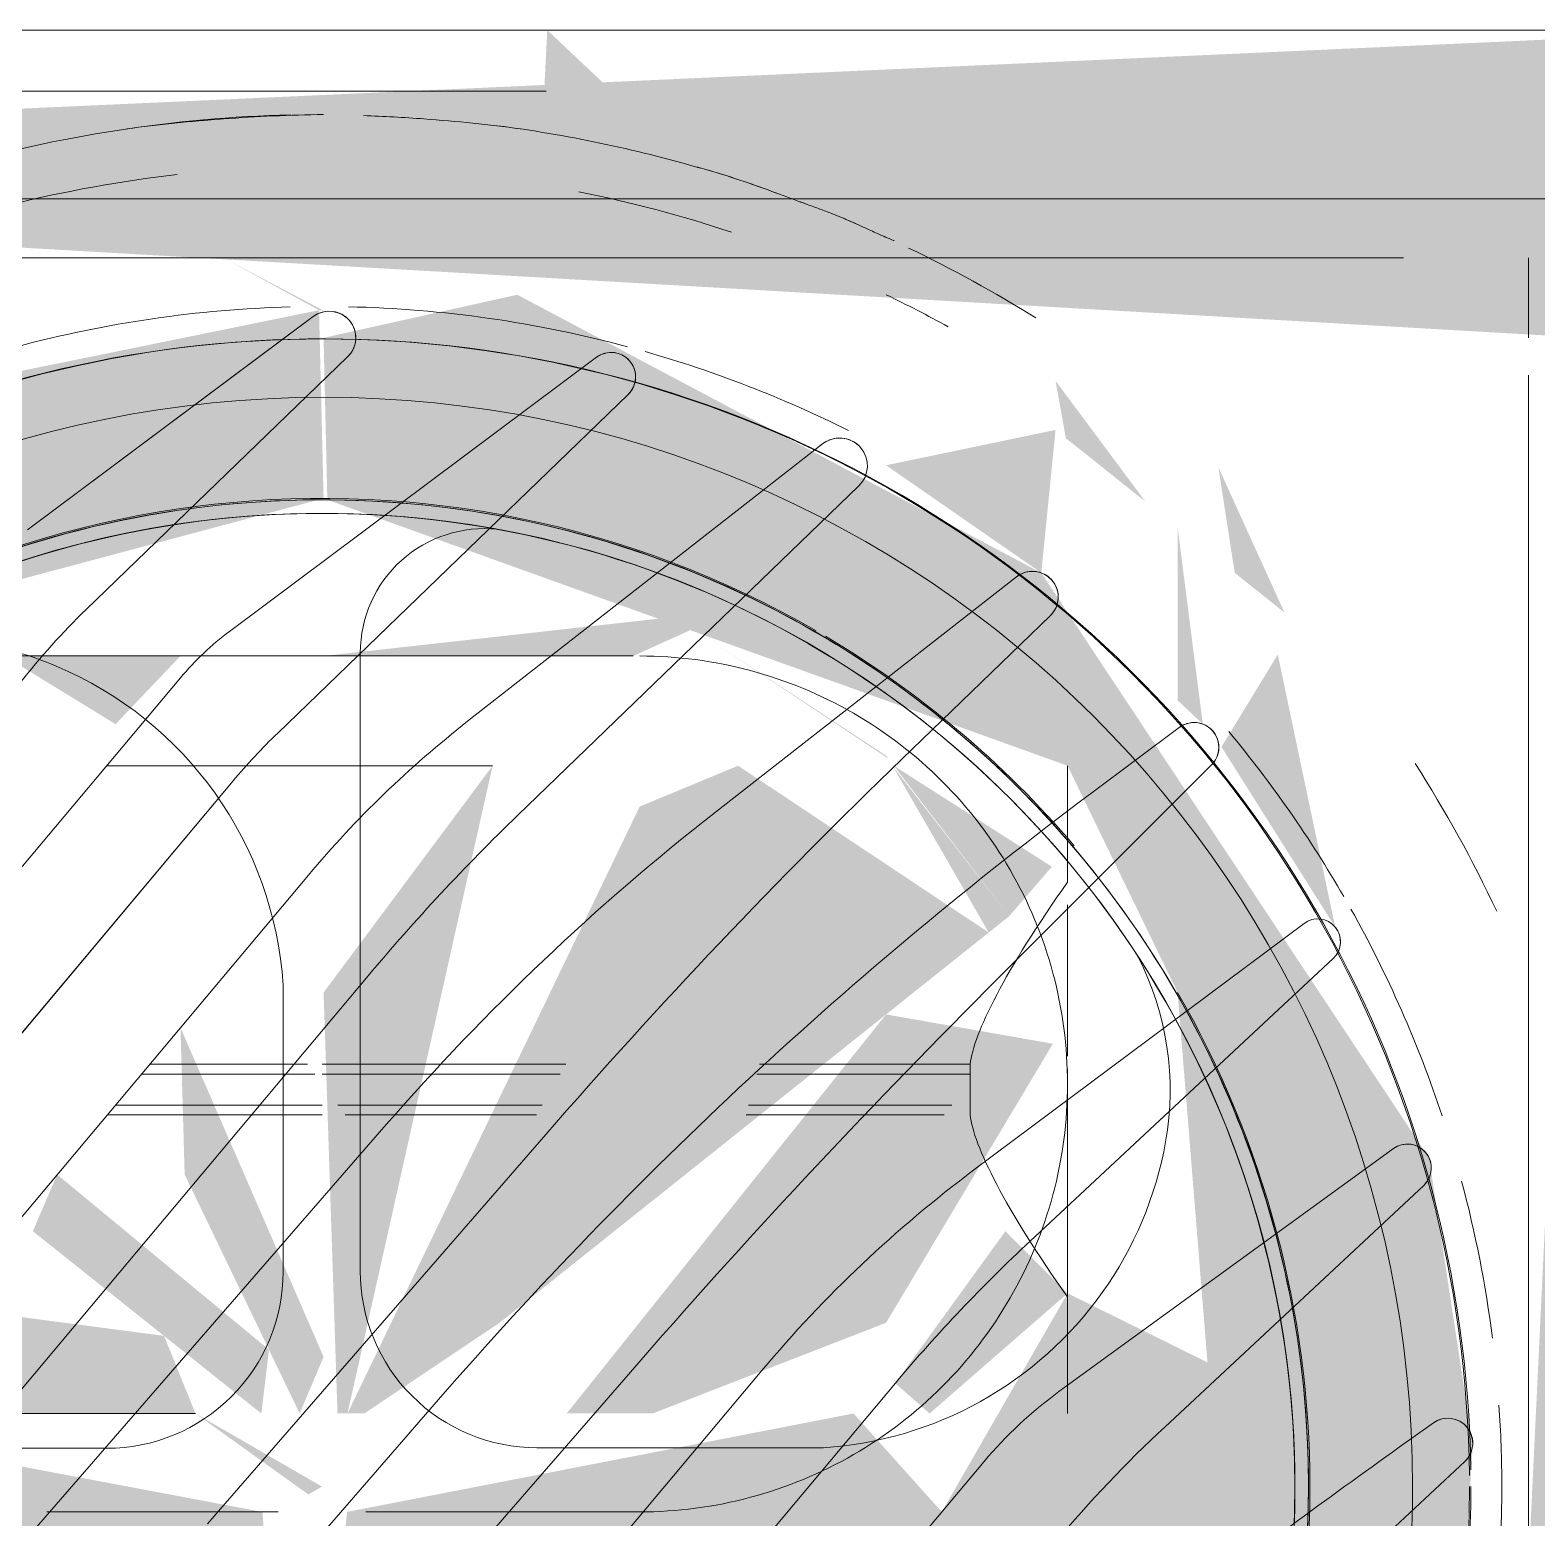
# Model space of a CAD drawing. Header units: metres. Extents: x 1 to 114, y -6 to 62.
# Drawn here: x 62.5916 to 62.6498, y 59.0197 to 59.0771 of the extents above; entities that cross this region are included whole.
import ezdxf

# ---------------------------------------------------------------- set-up
doc = ezdxf.new("R2010")
doc.units = ezdxf.units.M
doc.layers.add('ARQ_1100_BASE_TÉRREO_GARAGEM_dwg', color=7, linetype='Continuous', lineweight=5, true_color=0x767676)
doc.layers.add('KIRYA - PISO', color=7, linetype='Continuous', lineweight=5)
doc.layers.add('P-SANR-FIXT', color=7, linetype='Continuous', lineweight=5)

# ---------------------------------------------------------------- blocks, each defined once
blk = doc.blocks.new('Caixa Sifonada Montada_100x150x50 Completa e Antiespuma - Caixas e Ralos - Esgoto - MEP - Tigre - Porta-grelha e grelha quadrados brancos - 100x150x50-55786-PLANTA BAIXA GERAL')
at = {"layer": 'P-SANR-FIXT', "true_color": 0xe6e6e6, "transparency": 33554560}
for points in [[(-0.05524999999992247, -0.0552500000000091), (0.05525000000006108, -0.0552500000000091), (0.05025093390128409, 0.05524999999997444), (-0.05524999999992247, 0.0498129386913854), (-0.05032589929794226, 0.02353561123165687), (-0.04874999999993261, 0.02828070738214533), (-0.04429743871645082, 0.04874999999996726), (0.04875000000007122, 0.04437010283808709), (0.04338605976506274, -0.04875000000001924), (-0.04874999999993261, -0.0443197858726171), (-0.05327745455963172, -0.02368927295551316), (-0.05524999999992247, -0.02567852594009396), (-0.05524999999992247, -0.05387457643539911)], [(-0.03835352348523779, 0.00248924020403706), (-0.03390023198751196, -1.732587406877428e-14), (-0.001880018466449792, 0.002357468591068255), (0.003102852018237127, 0.02880878227659155), (0.01310454817832069, 0.03440593209102276), (-0.007789824069073257, 0.03412944922071338), (-0.01995439466627995, 0.0211467445615705), (-0.03032358361354986, 0.01553054617385183), (-0.03515944778499679, 0.01440969300050983), (-0.03783936793239546, 0.00440809485022769)], [(0.03112037293685417, 0.01230878227656931), (0.02849191451212141, 0.008023561945271058), (0.03112037293685417, 0.005519200792672246)], [(0.001914698749834133, 0.002400956290738031), (0.004374452160285546, 0.002106625131528472), (0.01112604669787679, 0.01027383450213433), (0.008943050394303055, 0.01121423049205319), (0.003102852018237127, 0.003890853364384248)], [(-0.000904026608457616, 5.878227658508877e-05), (0.001914698749834133, 0.004940957809677776), (-0.001208896787682988, 0.000586832916730782)], [(0.03112037293685417, -0.01194156194421034), (0.03288323523035888, -0.01583573147118886), (0.03112037293685417, -1.732587406877428e-14)], [(0.001914698749834133, -0.001568609567808016), (0.00540753055122168, -0.006780828835860393), (0.02045827809832304, -0.02565386931208673), (0.02688936565682197, -0.01598774022947223), (0.02531532445292778, -0.01219121772339913), (0.001914698749834133, -0.0009220703205694009)], [(0.05003480443246072, -0.0141604500427221), (0.05525000000006108, -0.008627206581332349), (0.0512636989970556, -0.008426159749890076)], [(0.001914698749834133, -0.02337256143863415), (0.006549263175703936, -0.02869419681390778), (0.008943050394303055, -0.02629611567481934), (0.003080261894148544, -0.02205116170108577)], [(0.02045827809832304, -0.02565386931208673), (0.02108782784597443, -0.02644329972624882), (0.02688936565682197, -0.02194087917900124)], [(0.02108782784597443, -0.02644329972624882), (0.02299613320405661, -0.02808763134781202), (0.02688936565682197, -0.02199162319219945)]]:
    blk.add_hatch(color=254, dxfattribs=at).paths.add_polyline_path(points)
h = blk.add_hatch(color=254, dxfattribs=at)
h.paths.add_polyline_path([(-0.04646999999991926, -0.03909157412342302), (-0.04142995070002244, -0.04094067143388357), (-0.03895021057008394, -0.03103226784029762), (-0.04479816114979199, -0.0318575312212462), (-0.04646999999991926, -0.03900394752263424)])
h.paths.add_polyline_path([(-0.04646999999991926, 0.04646999999997124), (-0.04093606639762879, 0.03810496623822874), (-0.03299512197246663, 0.03680857395686376), (-0.03567343194059035, 0.03925347404101336), (-0.04561047557766178, 0.04646999999997124)])
h.paths.add_polyline_path([(-0.04567707001213571, -0.04647000000002322), (-0.02472877075734996, -0.04219566895535072), (-0.03573260240738623, -0.03909157412342302), (-0.04429743871645082, -0.04544636478324797)])
h.paths.add_polyline_path([(-0.04536652043098616, 0.04646999999997124), (-0.02838469635372817, 0.04043506797985051), (-0.03421497220663546, 0.04375658778211928), (-0.04429743871645082, 0.04646999999997124)])
h.paths.add_polyline_path([(0.01705110000636951, 0.04589304032061132), (0.03117449009299371, 0.04547898674842682), (0.02345265593599229, 0.04646999999997124)])
h.paths.add_polyline_path([(0.02205536188282686, 0.04348311481504657), (0.03575717844280812, 0.03909157412337104), (0.03719406650809474, 0.04646999999997124), (0.02655096477870857, 0.04437010283808709)])
h.paths.add_polyline_path([(0.03279468775695505, -0.03705991051363831), (0.03839924547538017, -0.03450946586090377), (0.03432564337378694, -0.03514015289138633)])
h.paths.add_polyline_path([(0.0351129709235699, 0.03415287537117365), (0.04440810988360231, 0.02994684968535648), (0.04154062186717392, 0.04103305589788825), (0.03759399645100948, 0.03680857395686376)])
h.paths.add_polyline_path([(0.03707342059099902, -0.0316945492443108), (0.04172861048537025, -0.02823039041669267), (0.03951852768720424, -0.02862848192429497)])
h.paths.add_polyline_path([(0.04338605976506274, 0.02377875009399731), (0.04647000000005787, 0.02365178469280636), (0.04396055960423141, 0.02646051726966625)])
h = blk.add_hatch(color=254, dxfattribs=at)
h.paths.add_polyline_path([(-0.04106668244027169, 0.01562476760195968), (-0.03578826927877481, 0.01440969300050983), (-0.03915009264387836, 0.02076056537808422), (-0.03976214807195206, 0.01910915033442475)])
h.paths.add_polyline_path([(-0.03274269839024906, 0.03712510311725491), (-0.0199271185892881, 0.0330622962584479), (0.01112604669787679, 0.03554822045334595), (0.03209217877061406, 0.01910915033442475), (0.0371967095072217, -1.732587406877428e-14), (0.04445283994274755, 0.0001761263421199146), (0.04120787235584926, 0.01608778239823273), (0.03301560573891602, 0.03190784818669886), (0.02571085440446363, 0.03224039167052802), (0.01578510783764391, 0.0422459859208207), (-0.0005953162889087707, 0.04437010283808709), (-0.0175704378873013, 0.0402991409089218), (-0.03230791953478679, 0.03767029855765063)])
h = blk.add_hatch(color=254, dxfattribs=at)
h.paths.add_polyline_path([(-0.03852251937959927, 0.003307419395665011), (-0.03515944778499679, 0.01440969300050983), (-0.03783936793239546, 0.008496469810439613)])
h.paths.add_polyline_path([(-0.03994501342364197, 0.02169418695586819), (-0.03453875676060311, 0.02169418695586819), (-0.04114056349084663, 0.02537749277683451)])
h.paths.add_polyline_path([(-0.04591142143804218, 0.01791323310699932), (-0.03889751723559808, 0.0004590278886782471), (-0.04274855437619735, 0.01291937730571285), (-0.04526153642773311, 0.02076056537808422)])
h.paths.add_polyline_path([(-0.03678175282894518, 0.03206028904945738), (-0.03117449009287243, 0.0225725612596234), (-0.03390023198751196, 0.02851994816028873), (-0.03663452201077139, 0.03224491065594071)])
h.paths.add_polyline_path([(-0.03230791953478679, 0.03767029855765063), (-0.02413066532726439, 0.03680857395686376), (-0.03196128362652267, 0.03810496623822874)])
h.paths.add_polyline_path([(-0.02647953304008424, 0.04135254627638169), (-0.0175704378873013, 0.0402991409089218), (-0.02065785479275833, 0.04415611875915179)])
h.paths.add_polyline_path([(0.01449381783039248, 0.04199121280199516), (0.02973250586643912, 0.03461303547391199), (0.02973250586643912, 0.03978599712759338), (0.01578510783764391, 0.0422459859208207)])
h.paths.add_polyline_path([(0.02973250586643912, 0.02839360635748421), (0.04250246353498487, 0.02169418695583354), (0.04084790384055591, 0.02696149695413774), (0.03117449009299371, 0.02993711142370021), (0.03012037445186347, 0.02880878227659155)])
h.paths.add_polyline_path([(0.04443725866364407, -1.732587406877428e-14), (0.04647000000005787, 0.003858564742248063), (0.04445283994274755, 0.0001761263421199146)])
h = blk.add_hatch(color=254, dxfattribs=at)
h.paths.add_polyline_path([(0.001914698749834133, 0.0009220703205174232), (0.004097109700242482, -1.732587406877428e-14), (0.0167923985026282, 0.005519200792672246), (0.01112604669787679, 0.005358021697316144), (0.003102852018237127, 0.001494254777850892)])
h.paths.add_polyline_path([(0.001914698749834133, 0.004940957809677776), (0.004907229556755511, 0.006153471231881622), (0.006014370323293178, 0.01456304026276648), (0.001914698749834133, 0.01230878227656931), (0.001914698749834133, 0.008388843338699143)])
h = blk.add_hatch(color=254, dxfattribs=at)
h.paths.add_polyline_path([(-0.04483992453817446, -0.005606011965595781), (-0.03900476272413694, -0.005642159368443572), (-0.04308111953460834, -1.732587406877428e-14), (-0.04434326192897552, -0.0001258093766672573)])
h.paths.add_polyline_path([(-0.02862836930535118, -0.03382049683333872), (-0.02962183469928764, -0.03983929355271217), (-0.01438314666320635, -0.04194089583654249), (-0.02704344163984965, -0.03391140321041108)])
h.paths.add_polyline_path([(-0.03444325095819099, -0.03348697383688463), (-0.02467837792347141, -0.02822874501684382), (-0.03273171757260725, -0.02169418695588552), (-0.03429097017193781, -0.03332451445368761)])
h.paths.add_polyline_path([(-0.02164242491065939, -0.0436819747799656), (-0.00787214985155788, -0.04503225455252718), (-0.0199271185892881, -0.04336128155424158)])
h.paths.add_polyline_path([(-0.01702062425182271, -0.04590771667045569), (-0.005176380902003758, -0.04647000000002322), (-0.01438314666320635, -0.04567145426673765)])
h.paths.add_polyline_path([(0.02066837729473628, -0.03901440780329217), (0.03117449009299371, -0.03680173277210966), (0.0276149135681691, -0.03462800634242599), (0.0222084065868618, -0.03804195383907691)])
h.paths.add_polyline_path([(0.02849536752089698, -0.03390989768251684), (0.03608226176335443, -0.03293742310246926), (0.02940969658127947, -0.03293742310246926)])
h.paths.add_polyline_path([(0.03432564337378694, -0.02768099549932044), (0.03983599507086051, -0.02823039041669267), (0.0384736437357301, -0.02169418695592017)])
h = blk.add_hatch(color=254, dxfattribs=at)
h.paths.add_polyline_path([(-0.04156461439664581, -0.01803546264928491), (-0.0351286664247803, -0.01603746543274542), (-0.03567537897281818, -0.01236664704130844), (-0.04050788082639128, -0.01291937730576483), (-0.04142995070002244, -0.01738349986130152)])
h.paths.add_polyline_path([(-0.02337818217521804, -0.03412163075972353), (-0.0199271185892881, -0.04303932291549395), (0.0007059874559736273, -0.0443197858726171), (0.01177231042567009, -0.04263465939867943), (0.03432564337378694, -0.02768099549932044), (0.04504844339516322, -0.007470452242682541), (0.04338605976506274, -1.732587406877428e-14), (0.03714215735318603, -0.0001448091339233542), (0.02688936565682197, -0.02869419681390778), (0.01814634144938205, -0.03293742310246926), (-0.01112604669775551, -0.03530297181114234), (-0.02243749230865715, -0.0341755857190346)])
h = blk.add_hatch(color=254, dxfattribs=at)
h.paths.add_polyline_path([(-0.03812312292207375, -0.001373775552053985), (-0.02135440074558233, -0.01899158578125457), (-0.01995439466627995, -0.03130903980969124), (-0.015129917462704, -0.0341755857190346), (0.003102852018237127, -0.03567402923131763), (0.006549263175703936, -0.02869419681390778), (-0.001880018466449792, -0.02384264674882879), (0.001914698749834133, -0.02044131557423812), (-0.001880018466449792, -0.0009053691763705956), (-0.01112604669775551, -1.732587406877428e-14), (-0.03783936793239546, -1.732587406877428e-14)])
h.paths.add_polyline_path([(0.02715647213979692, -0.02178666517915226), (0.03154842227022182, -0.01519291942876889), (0.02727699210674564, -0.02169418695592017)])
h = blk.add_hatch(color=254, dxfattribs=at)
h.paths.add_polyline_path([(0.001914698749834133, -0.01269080172257013), (0.005411866291571732, -0.02169418695592017), (0.01617090921587505, -0.02812918289047989), (0.01730053679082421, -0.02169418695592017), (0.001914698749834133, -0.009373961083558424), (0.001914698749834133, -0.01219121772339913)])
h.paths.add_polyline_path([(0.001914698749834133, -0.0009220703205694009), (0.02688936565682197, -0.006517663744560104), (0.01814634144938205, -1.732587406877428e-14), (0.001914698749834133, -0.0005365159512607989)])
h = blk.add_hatch(color=254, dxfattribs=at)
h.paths.add_polyline_path([(-0.02071022721400882, -0.03218159055472306), (-0.01112604669775551, -0.03530297181114234), (0.008943050394303055, -0.03540343750839952), (-0.01112604669775551, -0.03524841965710666), (-0.02058328554431014, -0.03203504612660617)])
h.paths.add_polyline_path([(0.03179917864712907, -0.01928458590470491), (0.0329315526268902, -0.01585899990302201), (0.0320240055493392, -0.01899158578125457)])
at = {"layer": 'P-SANR-FIXT'}
for p, q in [((0.05525000000000015, 0.05525000000000015), (0.05525000000000015, -0.05525000000000014)), ((0.04875000000000209, -0.04875000000000208), (0.04875000000000209, 0.04875000000000208)), ((0.04875000000000206, -0.0487500000000021), (0.04875000000000208, 0.0487500000000021)), ((0.003156273643684712, 0.02827906198234374), (0.03028041998338155, 0.005519200792705358)), ((0.02630195315395661, 0.003493391460895222), (4.827905620386158e-05, 0.02552283971336842)), ((-0.00296959072705961, 0.02210147866658598), (0.02267056563869321, 0.0005868329167546305)), ((0.01879378599130868, -0.0017222877387185), (-0.003460956256300592, 0.01695165827319634)), ((-0.003460956256300592, 0.01695165827319634), (0.01879378599130868, -0.001722287738718498)), ((-0.003398133157558836, 0.01188109919901001), (0.01305253505179729, -0.002419248503600797)), ((0.01305253505179729, -0.002419248503600797), (-0.003398133157558836, 0.01188109919901001)), ((0.03597934791208988, 0.01142132330839851), (0.04421048250010902, 0.0003999424973142457)), ((0.04338605976500772, 0.001503833682144655), (0.03597934791208988, 0.01142132330839851)), ((0.04264929423762907, -0.0009276432467059676), (0.03290724219056987, 0.009160546966548971)), ((0.03290724219056987, 0.009160546966548971), (0.04264929423762907, -0.0009276432467059682)), ((-0.01255763358493055, 0.00861560105388299), (0.002448900385722146, -0.004429379907394266)), ((0.002448900385722146, -0.004429379907394266), (-0.01255763358493055, 0.00861560105388299)), ((0.01266830475196343, -0.00856528408836807), (-0.002338229218692407, 0.004479696872911803)), ((-0.002338229218692407, 0.004479696872911803), (0.01266830475196343, -0.00856528408836807)), ((0.03206900046732746, 0.003626295272537116), (0.0426376640106665, -0.0105250060249664)), ((0.0426376640106665, -0.0105250060249664), (0.03206900046732746, 0.003626295272537116)), ((0.003508804324590597, -0.01183078223349418), (-0.01294186388476683, 0.002469565469117565)), ((-0.01294186388476684, 0.002469565469117565), (0.003508804324590595, -0.01183078223349418)), ((-0.01868311482427741, 0.001772604704234402), (0.003571627423330788, -0.01690134130767921)), ((0.003571627423330788, -0.01690134130767921), (-0.01868311482427741, 0.001772604704234402)), ((0.04120209768884416, -0.0117457667937025), (0.02815015652618783, 0.001769913934039214)), ((0.02815015652618783, 0.001769913934039214), (0.04120209768884416, -0.0117457667937025)), ((0.003080261894089984, -0.02205116170106907), (-0.02255989447166264, -0.0005365159512381433)), ((-0.02619128198692596, -0.003443074495378746), (6.239211082654622e-05, -0.02547252274785157)), ((0.02860242067841831, -0.005555782793891893), (0.03929658567336172, -0.0192436897924623)), ((0.03929658567336172, -0.0192436897924623), (0.02860242067841831, -0.005555782793891893)), ((0.0376834328418664, -0.02064598215495186), (0.02497838150047398, -0.007489516352674632)), ((0.02497838150047398, -0.007489516352674632), (0.0376834328418664, -0.02064598215495186)), ((0.02510263053830264, -0.0151173996350193), (0.03417492696217223, -0.0267294095275266)), ((0.03417492696217223, -0.0267294095275266), (0.02510263053830264, -0.0151173996350193)), ((0.03267717069978477, -0.02803138918290125), (0.02715073205559006, -0.0223085944395343)), ((0.02715073205559006, -0.0223085944395343), (0.03267717069978477, -0.02803138918290125)), ((0.04647000000000127, -0.03487176306071536), (0.04647000000000127, -0.0233235702750516)), ((0.01130296257997284, -0.02508363286662163), (0.02080925376212275, -0.03781243156370827)), ((0.02080925376212275, -0.03781243156370827), (0.01130296257997284, -0.02508363286662163)), ((0.02692363807209896, -0.03425118808380945), (0.01824436284101707, -0.02557191285272743)), ((0.01824436284101707, -0.02557191285272743), (0.02692363807209896, -0.03425118808380945)), ((0.0194605109710104, -0.03893922799409378), (0.008571165694415003, -0.02726183484681791)), ((0.008571165694415003, -0.02726183484681791), (0.0194605109710104, -0.03893922799409378)), ((0.002756520499945542, -0.02836162173313233), (0.01212701335703872, -0.04125899868753975)), ((0.01212701335703872, -0.04125899868753975), (0.002756520499945543, -0.02836162173313233)), ((0.02584294356406196, -0.02962481925094566), (0.0283658359135467, -0.03300293888095571)), ((0.0283658359135467, -0.03300293888095571), (0.02584294356406196, -0.02962481925094566)), ((0.0107081586517498, -0.04242861224729775), (0.001405105854954092, -0.03245230952030626)), ((0.001405105854954093, -0.03245230952030626), (0.0107081586517498, -0.04242861224729775)), ((6.769625427627289e-05, -0.04401610758806396), (-0.00645390444792213, -0.03702254705575147)), ((-0.00645390444792213, -0.03702254705575147), (6.769625427627289e-05, -0.04401610758806396)), ((0.02402425414415902, -0.04647000000000126), (0.0349635017939911, -0.04647000000000126))]:
    blk.add_line(p, q, dxfattribs=at)
at = {"layer": 'P-SANR-FIXT', "color": 8, "true_color": 0x737373}
for p, q in [((0.05525000000000013, -0.05525000000000012), (0.05525000000000013, 0.05525000000000014)), ((0.03028041998338155, 0.005519200792705358), (0.003156273643684712, 0.02827906198234374)), ((4.827905620386158e-05, 0.02552283971336842), (0.02630195315395661, 0.00349339146089522)), ((0.04647000000000127, -0.0233235702750516), (0.04647000000000127, 0.0229775292373544)), ((0.02267056563869321, 0.0005868329167546305), (-0.00296959072705961, 0.02210147866658598)), ((0.0529, 1.292435659548741e-16), (0.0529, 0.008581273451449833)), ((0.0529, -6.462178297743706e-17), (0.0529, 0.008581273451449642)), ((0.04421048250010902, 0.0003999424973142457), (0.04338605976500772, 0.001503833682144655)), ((0.0529, -0.008581273451449704), (0.0529, 0)), ((-0.02255989447166264, -0.0005365159512381433), (0.003080261894089984, -0.02205116170106907)), ((0.0529, -0.008581273451449767), (0.0529, -6.462178297743706e-17)), ((6.239211082654622e-05, -0.02547252274785157), (-0.02619128198692596, -0.003443074495378746)), ((0.04647000000000127, -0.02332357027505158), (0.04647000000000127, -0.03487176306071535)), ((0.04647000000000127, -0.04165055991614377), (0.04647000000000127, -0.03487176306071536)), ((-0.02329758434769814, -0.04647000000000124), (0.02402425414415902, -0.04647000000000126)), ((0.03496350179399108, -0.04647000000000125), (0.024024254144159, -0.04647000000000125)), ((0.0349635017939911, -0.04647000000000126), (0.04194853477964126, -0.04647000000000126))]:
    blk.add_line(p, q, dxfattribs=at)
at = {"layer": 'P-SANR-FIXT', "color": 253, "true_color": 0xacacac}
for p, q in [((0.04875000000000208, 0.04875000000000208), (0.04875000000000208, -0.04875000000000206)), ((0.04875000000000208, 0.0487500000000021), (0.04875000000000206, -0.0487500000000021)), ((0.04647000000000126, 0.02297752923735442), (0.04647000000000127, -0.02332357027505158)), ((0.0529, 0.008581273451449642), (0.0529, 0.0140240979259287)), ((0.0529, 0.008581273451449833), (0.0529, 0.01402409792592883)), ((0.04647000000000127, -0.03487176306071535), (0.04647000000000127, -0.04165055991614376)), ((0.024024254144159, -0.04647000000000125), (-0.02329758434769814, -0.04647000000000124)), ((0.04194853477964126, -0.04647000000000125), (0.03496350179399108, -0.04647000000000125))]:
    blk.add_line(p, q, dxfattribs=at)
at = {"layer": 'P-SANR-FIXT', "color": 254, "true_color": 0xdedede}
blk.add_line((0.04647000000000126, -0.04647000000000125), (0.04338605976500261, -0.04647000000000125), dxfattribs=at)
at = {"layer": 'P-SANR-FIXT', "color": 9, "true_color": 0xc9c9c9}
blk.add_line((0.04338605976500262, -0.04647000000000126), (0.04647000000000127, -0.04647000000000126), dxfattribs=at)
at = {"layer": 'P-SANR-FIXT', "color": 8, "true_color": 0x737373}
for centre, radius, start, end in [((-8.206102464214382e-16, 0), 0.0519999999999992, 1.39676931993284, 16.22866287705531), ((0.04338785621940672, -0.0002144222314040193), 0.001026721976776406, 339.1690677680234, 36.75360165203551), ((-8.206102464214382e-16, 0), 0.05199999999999922, 343.7713371229439, 352.5838343957817), ((0.04188123084216031, -0.01108993553094577), 0.0009441061831924584, 223.9999999999991, 267.1884004130075), ((0.04188123084216031, -0.01108993553094577), 0.000944106183192454, 267.1884004130075, 324.7729342970197), ((0.03845326374330223, -0.01990256509493566), 0.001070190890415655, 339.9999999999991, 23.49999999999918), ((0.03845326374330223, -0.01990256509493566), 0.001070190890415647, 224, 310.9999999999996), ((-8.206102464214382e-16, 0), 0.04999999999999587, 331.2046164399414, 334.2857142857137), ((-8.206102464214382e-16, 0), 0.04999999999999587, 331.2046164399414, 334.2857142857137), ((-8.206102464214382e-16, 0), 0.05199999999999924, 328.111821694065, 334.2857142857137), ((0.03339193189977363, -0.02734115231540435), 0.0009936349964959346, 339.9999999999995, 23.49999999999945), ((0.03339193189977363, -0.02734115231540435), 0.0009936349964959285, 238.5000000000008, 296.4999999999999), ((0.02759974516998951, -0.03357508098591892), 0.0009561598274535212, 339.5024011013552, 22.44080151436485), ((0.02759974516998951, -0.03357508098591892), 0.0009561598274535179, 253.6256002753383, 296.5640006883472), ((0.02010414101474402, -0.03833903326842073), 0.0008800530335850653, 309.8768008260166, 36.75360165203458), ((0.02010414101474402, -0.03833903326842073), 0.0008800530335850675, 251.9589336086717, 295.3973340216806), ((0.0113818176894551, -0.04180041503172457), 0.000921112501671707, 295.0833333333327, 35.99999999999936), ((-8.206102464214382e-16, 0), 0.04999999999999586, 295.1857548030783, 302.6565686948903), ((-8.206102464214382e-16, 0), 0.04999999999999586, 295.1857548030783, 302.6565686948903), ((0.0007711978654796074, -0.0433600817224947), 0.00096191707192543, 222.9999999999996, 280.4837541248896)]:
    blk.add_arc(centre, radius, start, end, dxfattribs=at)
at = {"layer": 'P-SANR-FIXT'}
for centre, radius, start, end in [((0.01329875084958541, -0.009775153012341775), 0.0272590107370028, 44.00000000000041, 52.00000000000028), ((0.01329875084958541, -0.009775153012341775), 0.02725901073700285, 44.00000000000088, 52.00000000000074), ((0.02302366555768397, -0.00312906236469352), 0.01128950576573243, 36.75360165203533, 50), ((0.02302366555768397, -0.00312906236469352), 0.01128950576573241, 36.75360165203485, 49.99999999999954), ((0.01078309970598822, -0.01500125788866388), 0.02414305007455906, 43.99999999999941, 49.99999999999954), ((0.01078309970598822, -0.01500125788866388), 0.0241430500745591, 43.99999999999987, 50), ((-0.003585049128107556, -0.03070339030734907), 0.04084648548157975, 37.99999999999994, 49.99999999999982), ((-0.003585049128107556, -0.03070339030734907), 0.04084648548157968, 37.99999999999947, 49.99999999999933), ((0.04338785621940672, -0.0002144222314040193), 0.001026721976776403, 224.0000000000007, 36.75360165203571), ((0.04338785621940672, -0.0002144222314040193), 0.001026721976776411, 224.0000000000001, 339.1690677680232), ((-0.03313655500025198, -0.06361045818005187), 0.08078926881755573, 44.00000000000011, 49.99999999999933), ((-0.03313655500025198, -0.06361045818005187), 0.0807892688175559, 44.00000000000058, 49.9999999999998), ((-0.04686008804666633, -0.07134083730980177), 0.09132200069046671, 37.99999999999964, 48.9999999999958), ((-0.04686008804666633, -0.07134083730980177), 0.09132200069046655, 37.99999999999915, 48.99999999999532), ((-0.1032838935482319, -0.1260610456562234), 0.1611635375198587, 36.7536016520344, 49.00000000000023), ((-0.1032838935482319, -0.1260610456562234), 0.1611635375198583, 36.75360165203393, 48.99999999999974), ((-0.1374772606674835, -0.1812879990312317), 0.228859841545779, 44.00000000000082, 48.9999999999994), ((-0.1374772606674835, -0.1812879990312317), 0.2288598415457794, 44.0000000000013, 48.99999999999987), ((0.04188123084216031, -0.01108993553094577), 0.0009441061831924505, 223.9999999999994, 36.75360165203511), ((0.04188123084216031, -0.01108993553094577), 0.0009441061831924561, 324.7729342970196, 36.75360165203453), ((-0.1858706648203714, -0.2296869405141089), 0.2886622404028897, 44.99999999999893, 48.99999999999532), ((-0.1858706648203714, -0.2296869405141089), 0.2886622404028902, 44.9999999999994, 48.9999999999958), ((-0.02779648886671032, -0.05428440658924848), 0.04880012591614486, 36.75360165203506, 50.00000000000031), ((-0.02779648886671032, -0.05428440658924848), 0.04880012591614477, 36.75360165203459, 49.99999999999984), ((0.03845326374330223, -0.01990256509493566), 0.001070190890415657, 224.0000000000004, 37.99999999999957), ((0.03845326374330223, -0.01990256509493566), 0.001070190890415656, 23.49999999999916, 37.99999999999918), ((0.03845326374330223, -0.01990256509493566), 0.001070190890415656, 310.9999999999994, 339.9999999999991), ((-0.03677116263883955, -0.06954424005818438), 0.06199781068020763, 42.99999999999957, 49.99999999999964), ((-0.03677116263883955, -0.06954424005818438), 0.06199781068020774, 43.00000000000004, 50.00000000000011), ((-0.01035545519503117, -0.03788802970170538), 0.01620729327831617, 35.99999999999991, 50.00000000000036), ((-0.01035545519503117, -0.03788802970170538), 0.01620729327831615, 35.99999999999945, 49.9999999999999), ((0.03339193189977363, -0.02734115231540435), 0.000993634996495932, 224.0000000000015, 37.99999999999949), ((0.03339193189977363, -0.02734115231540435), 0.000993634996495929, 23.49999999999933, 37.99999999999907), ((0.03339193189977363, -0.02734115231540435), 0.0009936349964959285, 296.4999999999999, 339.9999999999997), ((-0.03534758292378128, -0.06672474626259843), 0.05025296063637439, 42.99999999999915, 49.99999999999994), ((-0.03534758292378128, -0.06672474626259843), 0.05025296063637448, 42.99999999999964, 50.00000000000042), ((0.03339193189977363, -0.02734115231540435), 0.0009936349964959287, 224.0000000000009, 238.5000000000008), ((0.02759974516998951, -0.03357508098591892), 0.00095615982745352, 224.9999999999997, 36.75360165203432), ((0.02759974516998951, -0.03357508098591892), 0.0009561598274535167, 22.44080151436478, 36.75360165203421), ((0.02759974516998951, -0.03357508098591892), 0.0009561598274535202, 224.9999999999991, 253.6256002753384), ((0.02759974516998951, -0.03357508098591892), 0.0009561598274535195, 296.5640006883471, 339.5024011013553), ((-0.4405999062204545, -0.3576209083664558), 0.5427813691821116, 35.4512623746667, 36.54165393096787), ((-0.4405999062204545, -0.3576209083664558), 0.5427813691821107, 35.45126237466623, 36.5416539309674), ((0.02010414101474402, -0.03833903326842073), 0.000880053033585065, 223.0000000000002, 36.75360165203487), ((0.02010414101474402, -0.03833903326842073), 0.0008800530335850668, 222.9999999999993, 251.9589336086716), ((0.02010414101474402, -0.03833903326842073), 0.0008800530335850654, 295.3973340216806, 309.8768008260167), ((0.0113818176894551, -0.04180041503172457), 0.0009211125016717056, 222.9999999999998, 35.99999999999996), ((0.0007711978654796074, -0.0433600817224947), 0.0009619170719254315, 223.0000000000004, 35.45126237466975), ((0.0007711978654796074, -0.0433600817224947), 0.0009619170719254308, 280.4837541248896, 35.45126237466945), ((0.0113818176894551, -0.04180041503172457), 0.0009211125016717057, 222.9999999999995, 295.083333333333)]:
    blk.add_arc(centre, radius, start, end, dxfattribs=at)
at = {"layer": 'P-SANR-FIXT', "color": 253, "true_color": 0xacacac}
for radius, start, end in [(0.04999999999999582, 6.491465150750823, 14.02474520730785), (0.04999999999999582, 6.491465150750823, 14.02474520730785), (0.04999999999999585, 341.6681024141021, 348.6384756721737), (0.04999999999999585, 341.6681024141021, 348.6384756721737)]:
    blk.add_arc((-8.206102464214382e-16, 0), radius, start, end, dxfattribs=at)
at = {"layer": 'P-SANR-FIXT', "color": 8, "true_color": 0x737373}
for points, knots in [([(0.05199999999999838, 7.108396127516847e-17), (0.05197835954373958, 0.001299870433465436), (0.05189305310195293, 0.00324314199979147), (0.05167054266000985, 0.005761211688595983), (0.05152713393887004, 0.006986809920176624), (0.05144328853023938, 0.007588680069312057)], [0, 0, 0, 0, 0.05555555555555555, 0.08333333333333333, 0.1111111111111111, 0.1111111111111111, 0.1111111111111111, 0.1111111111111111]), ([(0.05144353659467909, 0.007586998262273829), (0.05152728591456826, 0.006985520136825625), (0.05167058218186611, 0.005760434213256321), (0.05189293839728333, 0.003243204688717576), (0.05197827849549876, 0.001300029077031426), (0.05199999999996267, 3.6351130439094e-19)], [0.8888888888888888, 0.8888888888888888, 0.8888888888888888, 0.8888888888888888, 0.9166666666666666, 0.9444444444444444, 1, 1, 1, 1]), ([(0.05144328853023938, -0.007588680069312051), (0.05152713393887004, -0.006986809920176607), (0.0516705426600099, -0.005761211688595954), (0.05184921482911015, -0.003739243778615716), (0.05192791220995072, -0.002317046368690862), (0.0519579461538084, -0.001533326754381577)], [0.8888888888888888, 0.8888888888888888, 0.8888888888888888, 0.8888888888888888, 0.9166666666666666, 0.9444444444444444, 0.9781092556276547, 0.9781092556276547, 0.9781092556276547, 0.9781092556276547]), ([(0.05195785802868481, -0.001533933582198279), (0.05192780456807911, -0.002317464962286422), (0.05184911549782335, -0.003739310885698731), (0.05167058218187152, -0.005760434213255512), (0.05152728591456978, -0.006985520136824699), (0.05144353659467923, -0.007586998262272874)], [0.02189824576519418, 0.02189824576519418, 0.02189824576519418, 0.02189824576519418, 0.05555555555555555, 0.08333333333333333, 0.1111111111111111, 0.1111111111111111, 0.1111111111111111, 0.1111111111111111]), ([(0.04839446548715968, -0.01902565925827405), (0.04845294538253125, -0.01886580444468175), (0.04857298626902084, -0.01853465142141265), (0.04883724885436457, -0.01782852494892971), (0.04919397923887484, -0.01686529697682312), (0.04955826871365659, -0.01579900851361109), (0.04983767898159296, -0.0148863191327714), (0.04996828784343779, -0.01441012480013834), (0.05003283959606799, -0.01416739079555468)], [0.6666666666666666, 0.6666666666666666, 0.6666666666666666, 0.6666666666666666, 0.6805555555555556, 0.6944444444444444, 0.7222222222222222, 0.75, 0.7638888888888888, 0.7777777777777778, 0.7777777777777778, 0.7777777777777778, 0.7777777777777778]), ([(0.05003480443239493, -0.01416045004270093), (0.0499702563036809, -0.0144032653225879), (0.04983961280728903, -0.01487977253293897), (0.04956000183506901, -0.01579353114762595), (0.04919528684409528, -0.01686159494678142), (0.04883808869080684, -0.0178263761783824), (0.04857353836106137, -0.01853329466293799), (0.04845340495387711, -0.01886465585604535), (0.04839489276789791, -0.01902457237320985)], [0.2222222222222222, 0.2222222222222222, 0.2222222222222222, 0.2222222222222222, 0.2361111111111111, 0.25, 0.2777777777777778, 0.3055555555555556, 0.3194444444444444, 0.3333333333333333, 0.3333333333333333, 0.3333333333333333, 0.3333333333333333])]:
    blk.add_open_spline(points, degree=3, knots=knots, dxfattribs=at)
at = {"layer": 'P-SANR-FIXT', "color": 9, "true_color": 0xc9c9c9}
for points, knots in [([(0.0472746003079433, -0.02165899733884387), (0.04732303411466107, -0.0215459524408023), (0.04744954126920213, -0.02126454637410716), (0.04772388693851569, -0.0206797390150824), (0.04799359168016297, -0.0200621260591632), (0.04822210689679139, -0.01949378030296646), (0.04833598559178811, -0.01918551407186635), (0.04839446548715968, -0.01902565925827405)], [0.5555555555555556, 0.5555555555555556, 0.5555555555555556, 0.5555555555555556, 0.5833333333333334, 0.6111111111111112, 0.6388888888888888, 0.6527777777777777, 0.6666666666666666, 0.6666666666666666, 0.6666666666666666, 0.6666666666666666]), ([(0.04839489276789791, -0.01902457237320985), (0.04833638058191871, -0.01918448889037435), (0.04822246524518618, -0.01949279376592497), (0.0479939388680705, -0.02006105735772019), (0.04772431063189905, -0.02067842353040163), (0.04745007429483578, -0.02126312658037611), (0.04732356537280085, -0.02154473374831809), (0.04727509482183945, -0.0216579179420813)], [0.3333333333333333, 0.3333333333333333, 0.3333333333333333, 0.3333333333333333, 0.3472222222222222, 0.361111111111111, 0.3888888888888888, 0.4166666666666666, 0.4444444444444444, 0.4444444444444444, 0.4444444444444444, 0.4444444444444444])]:
    blk.add_open_spline(points, degree=3, knots=knots, dxfattribs=at)
at = {"layer": 'P-SANR-FIXT', "color": 253, "true_color": 0xacacac}
blk.add_open_spline([(0.04727509482183945, -0.0216579179420813), (0.04722662427087807, -0.02177110213584452), (0.04715925098906747, -0.0219422317429554), (0.0471227555748518, -0.02202873774709279), (0.04715893842889551, -0.02194281576235655), (0.04722616650122553, -0.02177204223688543), (0.0472746003079433, -0.02165899733884387)], degree=3, dxfattribs=at)
blk = doc.blocks.new('Antiespuma - Caixas e Ralos - Esgoto - MEP - Tigre - 100 mm-47694-PLANTA BAIXA GERAL')
at = {"layer": 'P-SANR-FIXT', "color": 8, "true_color": 0x747474}
for p, q in [((0.01194156194434838, 0.0321203729367368), (-0.01230878227656838, 0.03212037293673689)), ((-0.01230878227656838, 0.03212037293673689), (0.01194156194434838, 0.0321203729367368)), ((0.02869419681393622, 0.02339745401042984), (0.02869419681393622, 0.02553226205072718)), ((0.02869419681393622, 0.01669651360931097), (0.02869419681393622, 0.02253175462922678)), ((0.02869419681393622, 0.02253175462923627), (0.02869419681393622, 0.01669651360931265))]:
    blk.add_line(p, q, dxfattribs=at)
at = {"layer": 'P-SANR-FIXT'}
for p, q in [((0.001416580270505544, 0.008406427859635872), (0.00141658027050554, 0.03224705069567184)), ((0.001416580270505529, 0.03224705069567184), (0.001416580270505533, 0.00840642785963587)), ((-0.001558782276565829, 0.01943393841366411), (-0.001558782276565755, 0.008381790406710483)), ((-0.001558782276565766, 0.008381790406710483), (-0.00155878227656584, 0.01943393841366411)), ((-0.008369236744789033, 0.001571335938491433), (-0.01913028840739804, 0.001571335938490629)), ((-0.01913028840739806, 0.001571335938490629), (-0.008369236744789043, 0.001571335938491433)), ((0.01927918274567861, 0.001595973391415531), (0.008227034738725946, 0.001595973391415528)), ((0.008227034738725934, 0.001595973391415528), (0.01927918274567859, 0.001595973391415531))]:
    blk.add_line(p, q, dxfattribs=at)
at = {"layer": 'P-SANR-FIXT', "color": 250, "true_color": 0x1f1f1f}
for p, q in [((-0.008364633227424235, 0.02788936565669201), (0.006517663744580083, 0.02788936565669201)), ((0.02869419681393622, 0.01619227639335708), (0.02869419681393622, 0.00740661039596597)), ((0.02869419681393622, 0.002914698749703725), (0.02869419681393622, 0.00740661039596597)), ((-0.01230878227655035, 0.002914698749703526), (-0.004940957809680174, 0.002914698749703526)), ((-0.001749249762401339, -0.0008800184665945902), (-0.01067937432673602, -0.0008800184665945548)), ((0.01219121772343163, -0.0008800184665946456), (0.001631685209264608, -0.0008800184665946037))]:
    blk.add_line(p, q, dxfattribs=at)
at = {"layer": 'P-SANR-FIXT', "color": 18, "true_color": 0x020202}
blk.add_line((0.02869419681393622, 0.02553226205072718), (0.02869419681393622, 0.02788936565669181), dxfattribs=at)
at = {"layer": 'P-SANR-FIXT', "color": 250, "true_color": 0x111111}
for p, q in [((-0.0006229750037594628, 0.01638011930953451), (-0.006704243742596966, 0.01638011930953451)), ((0.009342873752780931, 0.01638011930953451), (-5.878227656820704e-05, 0.01638011930953451)), ((0.0249412177234318, 0.01638011930953451), (0.01681605770180005, 0.01638011930953451)), ((-0.00702511266164768, 0.01599772262249039), (-0.0003390778003047854, 0.01599772262249039)), ((-5.878227656820704e-05, 0.01599772262249039), (0.009122096922582265, 0.01599772262249039)), ((0.01671359481830962, 0.01599772262249039), (0.0249412177234318, 0.01599772262249039)), ((-0.008024799883894713, 0.01480634178390542), (-5.878227656820704e-05, 0.01480634178390542)), ((0.0005454217254365856, 0.01480634178390542), (0.008434252874712401, 0.01480634178390542)), ((0.01639436528473583, 0.01480634178390542), (0.02422778528680758, 0.01480634178390542)), ((-0.008331040597650146, 0.01442394509686125), (-5.878227656820704e-05, 0.01442394509686125)), ((0.0008293189288912631, 0.01442394509686125), (0.008213476044513739, 0.01442394509686125)), ((0.0162919024012454, 0.01442394509686125), (0.02393436198873033, 0.01442394509686125))]:
    blk.add_line(p, q, dxfattribs=at)
at = {"layer": 'P-SANR-FIXT', "color": 28, "true_color": 0x0a0a0a}
blk.add_line((0.0249412177234318, 0.01638011930953457), (0.0249412177234318, 0.01599772262249039), dxfattribs=at)
at = {"layer": 'P-SANR-FIXT', "color": 18, "true_color": 0x070707}
for p, q in [((0.0249412177234318, 0.01599772262249039), (0.0249412177234318, 0.01480634178390542)), ((0.0249412177234318, 0.01480634178390542), (0.0249412177234318, 0.01442394509686125))]:
    blk.add_line(p, q, dxfattribs=at)
at = {"layer": 'P-SANR-FIXT', "color": 250, "true_color": 0x3b3b3b}
for p, q in [((0.02869419681393622, 0.002914698749703911), (0.02869419681393622, 0.01619227639335607)), ((-0.01067937432673602, -0.0008800184665945548), (-0.001749249762401341, -0.0008800184665945902)), ((0.001631685209264608, -0.0008800184665946037), (0.01219121772343163, -0.0008800184665946456))]:
    blk.add_line(p, q, dxfattribs=at)
at = {"layer": 'P-SANR-FIXT', "color": 8, "true_color": 0x737373}
for centre, radius, start, end in [((-5.87822765685838e-05, 9.597339141510571e-05), 0.04549999999999994, 91.54132410817175, 104.9999999999997), ((-5.87822765685838e-05, 9.597339141510571e-05), 0.04549999999999992, 63.49648105421642, 74.1032506083962), ((-5.87822765683087e-05, 9.597339141512276e-05), 0.03804618396163234, 45.00000000000025, 60.00000000000021), ((-5.878227656869348e-05, 9.597339141510584e-05), 0.03804618396163099, 45.00000000000014, 60.00000000000009), ((-5.878227656869348e-05, 9.597339141510584e-05), 0.03804618396163105, 45.00000000000063, 60.00000000000061), ((-5.878227656869348e-05, 9.597339141510584e-05), 0.03810073611567383, 40.43277282588144, 59.3697041273826), ((-0.0158721860821935, 0.01851033025819357), 0.01434317191306751, 3.692034759613623, 67.20036162444828), ((-0.01587218608219351, 0.01851033025819357), 0.0143431719130675, 3.692034759613242, 67.20036162444788), ((-5.87822765685838e-05, 9.597339141510571e-05), 0.04549999999999991, 29.99999999999975, 39.77345983579162), ((-5.87822765685838e-05, 9.597339141510571e-05), 0.04549999999999991, 18.31361053502057, 29.29632245861626), ((0.01835557459020766, 0.01590937719704318), 0.01434317191306749, 273.6920347596152, 299.0953655055489), ((0.01835557459020765, 0.01590937719704318), 0.01434317191306751, 273.6920347596148, 299.0953655055485), ((-5.87822765685838e-05, 9.597339141510571e-05), 0.04549999999999998, 359.9999999999994, 3.956751072211675), ((-5.878227656880376e-05, 9.597339141510584e-05), 0.0442499999999999, 344.9999999999999, 2.226388277024462e-13), ((1.925483409189902e-14, 9.597339141510584e-05), 0.04425, 344.9999999999994, 359.9999999999994), ((-5.878227656880376e-05, 9.597339141510584e-05), 0.04549999999999994, 356.0432489277677, 359.9999999999994)]:
    blk.add_arc(centre, radius, start, end, dxfattribs=at)
at = {"layer": 'P-SANR-FIXT'}
for centre, radius, start, end in [((-5.87822765685838e-05, 9.597339141510571e-05), 0.04549999999999993, 74.99999999999973, 88.71844161366482), ((1.935635288527075e-14, 9.597339141510584e-05), 0.04424999999999998, 0.8374883677664842, 115.0116445669317), ((-5.87822765685838e-05, 9.597339141510571e-05), 0.04424999999999989, 0.5609202052549556, 114.8629980434408), ((1.935635288527075e-14, 9.597339141510584e-05), 0.04199999999999993, 2.289999370653732e-13, 180), ((-5.878227656830306e-05, 9.597339141512276e-05), 0.03804618396163235, 359.9999999999996, 179.9999999999994), ((-5.87822765683087e-05, 9.597339141512276e-05), 0.03804618396163229, 60.00000000000014, 164.9999999999999), ((-5.878227656869348e-05, 9.597339141510584e-05), 0.03804618396163099, 60.00000000000009, 164.9999999999999), ((-5.878227656869348e-05, 9.597339141510584e-05), 0.03804618396163099, 60.00000000000054, 165.0000000000002), ((-5.878227656869348e-05, 9.597339141510584e-05), 0.03810073611567384, 59.99999999999989, 132.5345485463495), ((-5.878227656869137e-05, 9.597339141510584e-05), 0.0375228680086631, 7.124442486478279e-13, 180.0000000000002), ((-5.878227656869137e-05, 9.597339141510584e-05), 0.03752286800866315, 359.9999999999996, 179.9999999999998), ((-5.878227656865119e-05, 9.597339141547807e-05), 0.03752286800866309, 79.61776669315167, 123.0070390070299), ((-5.878227656866088e-05, 9.597339141547807e-05), 0.03752286800866306, 79.61776669315202, 123.0070390070303), ((0.00620052468857944, 0.03224705069567141), 0.004783944418073833, 83.96644574303369, 179.9999999999999), ((0.006200524688579431, 0.03224705069567141), 0.004783944418073836, 83.96644574303338, 179.9999999999995), ((-0.0158721860821935, 0.01851033025819357), 0.01434317191306751, 67.20036162444828, 79.90202699741518), ((-0.01587218608219351, 0.01851033025819357), 0.01434317191306749, 67.20036162444786, 79.9020269974148), ((-5.87822765683087e-05, 9.597339141512276e-05), 0.03804618396163235, 3.123465922741841e-13, 45.00000000000026), ((-5.878227656869348e-05, 9.597339141510584e-05), 0.03804618396163105, 2.544443745170813e-13, 45.00000000000018), ((-5.878227656869348e-05, 9.597339141510584e-05), 0.03804618396163105, 6.755944130593569e-13, 45.00000000000063), ((-5.878227656865119e-05, 9.597339141547807e-05), 0.03752286800866314, 359.9999999999992, 33.00703900702937), ((0.02133624437710536, 0.0153785478365453), 0.01131560322045436, 349.9020269974162, 27.11675056212605), ((0.02133624437710535, 0.0153785478365453), 0.01131560322045434, 349.9020269974159, 27.11675056212561), ((-5.878227656866088e-05, 9.597339141547807e-05), 0.03752286800866313, 7.01530554584388e-15, 33.00703900702984), ((-5.878227656869348e-05, 9.597339141510584e-05), 0.0381007361156739, 359.9999999999996, 29.99999999999995), ((0.01835557459020766, 0.01590937719704318), 0.0143431719130675, 299.0953655055489, 349.9020269974162), ((0.01835557459020765, 0.01590937719704318), 0.01434317191306752, 299.0953655055484, 349.9020269974157), ((-5.87822765685838e-05, 9.597339141510571e-05), 0.04549999999999994, 7.225478730473309, 14.9999999999998), ((-0.008369236744789052, 0.008381790406711807), 0.006810454468220369, 270.0000000000001, 3.75305452412695e-13), ((-0.008369236744789062, 0.008381790406711807), 0.006810454468220367, 269.9999999999997, 3.180554681463517e-14), ((0.008227034738725918, 0.008406427859635853), 0.00681045446822038, 180.0000000000001, 270.0000000000005), ((0.008227034738725908, 0.008406427859635853), 0.006810454468220379, 179.9999999999998, 270.0000000000001), ((1.925483409189902e-14, 9.597339141510584e-05), 0.04199999999999994, 180, 297.6928516011199), ((-5.878227656830306e-05, 9.597339141512276e-05), 0.03804618396163235, 179.9999999999994, 359.9999999999986), ((-5.878227656869137e-05, 9.597339141510584e-05), 0.03752286800866309, 180.0000000000002, 359.9999999999994), ((-5.878227656869137e-05, 9.597339141510584e-05), 0.03752286800866315, 179.9999999999998, 359.9999999999992), ((-5.87822765683087e-05, 9.597339141512276e-05), 0.03804618396163229, 284.9999999999992, 359.9999999999991), ((-5.878227656869348e-05, 9.597339141510584e-05), 0.03804618396163103, 284.9999999999992, 359.999999999999), ((-5.878227656869348e-05, 9.597339141510584e-05), 0.03804618396163099, 284.9999999999995, 359.9999999999994), ((-5.878227656869348e-05, 9.597339141510584e-05), 0.03810073611567388, 289.5672271741236, 359.9999999999993), ((-5.878227656865119e-05, 9.597339141547807e-05), 0.03752286800866311, 349.6177666931516, 359.999999999999), ((-5.878227656866088e-05, 9.597339141547807e-05), 0.03752286800866306, 349.6177666931521, 359.9999999999994), ((1.925483409189902e-14, 9.597339141510584e-05), 0.04199999999999994, 333.1562911736864, 2.353610464283002e-13)]:
    blk.add_arc(centre, radius, start, end, dxfattribs=at)
at = {"layer": 'P-SANR-FIXT', "color": 252, "true_color": 0x909090}
for radius, start, end in [(0.01650019570166571, 74.99999999999913, 89.99999999999912), (0.0165001957016657, 44.99999999999907, 59.99999999999906), (0.01650019570166573, 359.9999999999987, 14.99999999999905), (0.01650019570166572, 359.9999999999991, 14.99999999999948), (0.01650019570166572, 299.9999999999987, 314.9999999999987), (0.0165001957016657, 299.9999999999991, 314.9999999999991), (0.01650019570166571, 284.9999999999987, 299.9999999999987), (0.0165001957016657, 284.9999999999991, 299.9999999999991)]:
    blk.add_arc((0.01219121772343169, 0.01562017723507107), radius, start, end, dxfattribs=at)
at = {"layer": 'P-SANR-FIXT', "color": 251, "true_color": 0x4a4a4a}
for radius, start, end in [(0.01650019570166573, 74.99999999999953, 89.99999999999955), (0.01650019570166572, 44.99999999999951, 59.99999999999952)]:
    blk.add_arc((0.01219121772343169, 0.01562017723507107), radius, start, end, dxfattribs=at)
at = {"layer": 'P-SANR-FIXT', "color": 250, "true_color": 0x1f1f1f}
for radius, start, end in [(0.0165001957016657, 59.99999999999906, 74.99999999999912), (0.0165001957016657, 329.9999999999991, 344.9999999999991), (0.01650019570166571, 269.9999999999991, 284.9999999999991)]:
    blk.add_arc((0.01219121772343169, 0.01562017723507107), radius, start, end, dxfattribs=at)
at = {"layer": 'P-SANR-FIXT', "color": 250, "true_color": 0x111111}
blk.add_arc((0.01219121772343169, 0.01562017723507107), 0.01650019570166571, 59.9999999999995, 74.99999999999949, dxfattribs=at)
at = {"layer": 'P-SANR-FIXT', "color": 8, "true_color": 0x747474}
blk.add_arc((0.01219121772343169, 0.01562017723507107), 0.01650019570166571, 14.9999999999991, 44.9999999999991, dxfattribs=at)
at = {"layer": 'P-SANR-FIXT', "color": 250, "true_color": 0x3c3c3c}
blk.add_arc((0.01219121772343169, 0.01562017723507107), 0.01650019570166572, 14.99999999999949, 44.99999999999952, dxfattribs=at)
at = {"layer": 'P-SANR-FIXT', "color": 250, "true_color": 0x3b3b3b}
for radius, start, end in [(0.01650019570166572, 344.9999999999987, 359.9999999999987), (0.0165001957016657, 344.9999999999991, 359.9999999999992), (0.01650019570166572, 329.9999999999987, 344.9999999999987), (0.01650019570166572, 314.9999999999987, 329.9999999999987), (0.0165001957016657, 314.9999999999991, 329.9999999999991), (0.0165001957016657, 269.9999999999987, 284.9999999999987)]:
    blk.add_arc((0.01219121772343169, 0.01562017723507107), radius, start, end, dxfattribs=at)
at = {"layer": 'P-SANR-FIXT', "color": 250, "true_color": 0x3c3c3c}
blk.add_open_spline([(0.02869419681393622, 0.02339745401042968), (0.02749824399920333, 0.02171559770658191), (0.02658751933429486, 0.02025024268273549), (0.02596202281921079, 0.01906170711010874)], degree=3, dxfattribs=at)
at = {"layer": 'P-SANR-FIXT', "color": 28, "true_color": 0x0a0a0a}
blk.add_open_spline([(0.02596202281921079, 0.01906170711010874), (0.02533652630412673, 0.01787317153748198), (0.02499625793886706, 0.01696145541607489), (0.02494121772343179, 0.01638011930953451)], degree=3, dxfattribs=at)
at = {"layer": 'P-SANR-FIXT', "color": 250, "true_color": 0x111111}
blk.add_open_spline([(0.0249412177234318, 0.0144239450968612), (0.02499625793886712, 0.01384260899032078), (0.02567679466938653, 0.01201917674750657), (0.02749824399920341, 0.009088466699813655), (0.02869419681393622, 0.007406610395965813)], degree=3, dxfattribs=at)
blk = doc.blocks.new('ARQ_1100_BASE_TÉRREO_GARAGEM_dwg-4178582-PLANTA BAIXA GERAL')
at = {"layer": 'KIRYA - PISO', "true_color": 0xaaaaaa}
h = blk.add_hatch(dxfattribs=at)
h.set_pattern_fill('FP_5', color=253, style=0, pattern_type=2)
h.set_pattern_definition([(0, (-4539.02, -1079.475), (0, 0.635), []), (90, (-4539.02, -1079.475), (-0.635, 3.888253587292846e-17), [])])
h.paths.add_polyline_path([(42.68579711689749, 57.72175086700879), (42.68579517903623, 57.83593547000349), (42.71078959110675, 57.83593586475045), (42.71078959110675, 57.86208236435875), (43.42079269342053, 57.87149790888776), (43.42079387181638, 57.8358318968572), (43.44579289068045, 57.85380648215328), (43.4457932398083, 57.8718293668075), (45.58579725586519, 57.87182936217876), (45.58579725586519, 58.82183775201378), (45.06078205541583, 58.82183775201378), (45.05508942959717, 58.82183775201378), (44.59696644716693, 58.82458874122025), (44.59760407131058, 58.92303182080711), (45.50277259493436, 58.92183775201379), (45.50825818163526, 59.1206377520138), (45.55277259493436, 59.1206377520138), (45.55277259493436, 58.92183775201379), (45.58579725586519, 58.92183775201379), (45.58579725586519, 59.17182936217893), (45.54709592068387, 59.16666506135891), (45.55243887256348, 59.15437262508505), (45.54942323002899, 59.1393377520138), (45.52619189687578, 59.12726129878204), (45.51009492540471, 59.13416008248414), (45.50277259493438, 59.15183775201378), (45.50612195983976, 59.17182936217893), (45.09842334011686, 59.17182936217893), (45.10523646739878, 59.15437262508506), (45.10523646739878, 59.11439637964751), (45.05880425652779, 59.1143980116679), (45.05880425652779, 59.17182936217893), (44.99562161911311, 59.17182936217893), (44.98760891831196, 59.07432936217891), (45.0359511910905, 59.07182936217892), (45.03345119109049, 58.96932936217893), (44.93095119109049, 58.97182936217892), (44.93095119109049, 59.00182936217893), (44.22797981478511, 59.00182936217893), (44.22513549080798, 58.96657936217895), (44.19671701074022, 58.96282936217892), (44.19840834072519, 58.92183661034561), (44.59582589041521, 58.91908676280733), (44.59180931015707, 58.89669751327587), (44.57223310508812, 58.89872677302914), (44.56480011584534, 58.9005812526765), (44.56904131009596, 58.89627081577255), (44.58808501945655, 58.88477870426891), (44.59267260493336, 58.87183775201379), (44.58535027446303, 58.85416008248413), (44.56767260493336, 58.84683775201378), (44.56269718290068, 58.84683775201378), (44.56803448102411, 58.83733665065302), (44.58017260493336, 58.84735795820117), (44.59610419609057, 58.84683775201378), (44.59580060809072, 58.82354146069935), (44.49423357364292, 58.82183775201378), (44.49420358179609, 58.82059538692915), (44.19629620942825, 58.82354031903115), (44.19462885439226, 58.82064254155228), (44.0587236497145, 58.82183775201378), (44.05773505536306, 58.72165776743741), (44.04581240282322, 58.66023618390639), (44.02306084601509, 58.61629025966051), (43.99457649257284, 58.58439810771502), (43.96293987208025, 58.5617546807469), (43.93837273967752, 58.5488584996744), (43.8950709228617, 58.53818210806109), (43.850458747199, 58.53818210806109), (43.80716892930022, 58.54884863906302), (43.75093916538156, 58.58439810771502), (43.72245509243384, 58.61629025966051), (43.70229487874674, 58.65340261136885), (43.69313692479498, 58.6775446807217), (43.68672437906337, 58.75194623329553), (43.68672437906337, 59.00182936217893), (43.19115620948228, 59.00182936217893), (43.18623006912306, 58.81420492670964), (43.18244840859261, 58.79122973591824), (43.18080373893195, 58.75030156363488), (42.81285792027579, 58.74569009552101), (42.81285792027579, 58.75029273970196), (42.81285792027579, 58.75194623315181), (42.81285792027579, 58.78771784852438), (42.79975137809138, 58.79122973591824), (42.78988868787703, 58.80109242613262), (42.78144906357746, 58.83596652942469), (42.78627869270893, 59.08967294521003), (42.80048132883683, 59.11320391051962), (42.80588871587642, 59.11989157143836), (42.5857972558652, 59.17182936217893), (42.5857972558652, 57.72175086700879)])
h.paths.add_polyline_path([(42.75076982302111, 57.87174729482), (42.71078959110675, 57.87175093675388), (42.71076982303661, 58.571602068962), (42.75077091158666, 58.57160093152428), (42.75078959109219, 57.87175207419254)])
h.paths.add_polyline_path([(42.83591864231428, 58.77340084327858), (43.15934286605875, 58.77340086709027), (43.15934289530927, 58.78279011161869), (42.83590622736241, 58.78279011161869)])
h.paths.add_polyline_path([(44.21526648173898, 58.84683732646737), (44.26104618295098, 58.84960124350386), (44.28401040211321, 58.85286613421859), (44.28390597291762, 58.89082193347965), (44.25171050665922, 58.89539925779813), (44.22518266536324, 58.88882055929761), (44.22789173632914, 58.8931966245645), (44.26539392577806, 58.88477870426891), (44.26940848344272, 58.8718366103456), (44.26104618295137, 58.85308244725313), (44.21673604248824, 58.84768846468838)])
h.paths.add_polyline_path([(44.1998062649839, 58.88951407969312), (44.19661367025866, 58.89348724544021), (44.19801886845314, 58.88951427987526)])
h.paths.add_polyline_path([(42.99144689525109, 58.89297916391003), (43.01152911357498, 58.90607285610367), (43.00539939187004, 58.90607285610367), (42.98633120958587, 58.90753026102786), (42.97258977930406, 58.91879147062678), (42.96793404132098, 58.93243652842737), (42.96168147337184, 58.93868477000951), (42.9555825031517, 58.92006913049869), (42.96459896898067, 58.90166068069512), (42.98324574672296, 58.89299590375781), (42.98984969631971, 58.89298242404696)])
h.paths.add_polyline_path([(42.99762454409488, 58.91453061350062), (43.01519987619621, 58.92788729362656), (43.01253226990897, 58.93602291285231), (42.99762454409488, 58.9485249936739), (42.98260469157188, 58.94846014587225), (42.97989037411974, 58.92827076217568), (42.98984969631971, 58.91775106089447), (42.99693781130367, 58.91481506753644)])
h.paths.add_polyline_path([(44.14895340187775, 58.92183775201379), (44.14705128884504, 58.96657936217895), (44.11747981478512, 58.96657936217895), (44.11747981478512, 59.00182936217893), (44.0587236497145, 59.00182936217893), (44.0587236497145, 58.92183775201379), (44.14705128884504, 58.92183775201379)])
h.paths.add_polyline_path([(44.21904741735152, 58.97535936217896), (44.21604860988617, 58.98039941147886), (44.21776206933762, 58.97656417905269)])
h.paths.add_polyline_path([(44.94082490779953, 59.01311156429206), (44.94304934782161, 59.01665298127687), (44.94063418406581, 59.01413599635355)])
h.paths.add_polyline_path([(44.10103706656351, 59.04182936217892), (44.11747981478512, 59.04182936217892), (44.11747981478512, 59.07707936217894), (44.15887512794615, 59.07707936217894), (44.16410260820378, 59.07707936217894), (44.18135702136643, 59.07707936217894), (44.18689026482782, 59.07707936217894), (44.22797981478511, 59.07707936217894), (44.22797981478511, 59.04182936217892), (44.93095119109049, 59.04182936217892), (44.93345119109048, 59.07432936217891), (44.97929240208735, 59.07432936217891), (44.97128173123392, 59.17182936217893), (44.89848001022895, 59.17182936217893), (44.90529313753272, 59.15437469952785), (44.90529313753272, 59.11437583650813), (44.85823785376765, 59.11440060987961), (44.85823785376765, 59.17182936217893), (43.50449659810019, 59.16874148446214), (43.49272401438893, 59.16172694589024), (43.47376900869237, 59.17182991563374), (43.38579763253716, 59.17182991563374), (43.18244840859261, 59.11661831597497), (43.18762067557634, 59.08967294521006), (43.19115620948228, 59.08967294521006), (43.19115620948228, 59.04182936217892), (43.6846456100914, 59.04663327741223), (43.6745000384382, 59.06521542194394), (43.67288453306968, 59.07273263973529), (43.67755213851179, 59.14195741022654), (43.69959247155979, 59.15719831055187), (43.70772401438892, 59.15953766956692), (44.05514375504855, 59.15470954544406), (44.07070828796295, 59.13146139913064), (44.07256349570817, 59.10255462287282), (44.06948742961776, 59.05841918761516), (44.06096296796106, 59.04182936217892), (44.08579725586518, 59.04182936217892)])
h.paths.add_polyline_path([(44.12903126528422, 59.04343736932699), (44.12744748467227, 59.05300385227187), (44.12835971194701, 59.0470456984359)])
h.paths.add_polyline_path([(44.13577698022752, 59.05470944016136), (44.13592124082823, 59.05942335862989), (44.13538745516988, 59.05523344165292)])
h.paths.add_polyline_path([(44.14855992403175, 59.0649034976768), (44.14418645204744, 59.06623747206248), (44.14720909323584, 59.06521542194394)])
h.paths.add_polyline_path([(43.57272401438893, 59.10941226513341), (43.55964511045504, 59.11989157143836), (43.55780691734324, 59.1243293621791), (43.56217603391228, 59.13487734265574), (43.57272401438893, 59.13924645922481), (43.58327199486556, 59.13487734265574), (43.58535231707427, 59.11880372379279), (43.57977589003298, 59.11233324766533)])
h.paths.add_polyline_path([(43.17326067448519, 59.11989157143836), (43.18244840859261, 59.12030833085586), (43.38579763253716, 59.17182991563374), (42.5857972558652, 59.17182936217893), (42.83160855221914, 59.12144794510642), (42.99711243996879, 59.12702787430783), (43.02048085905382, 59.14307578531714), (43.04210869926454, 59.12144794510642), (43.15938120958589, 59.11989157143836)])
h.paths.add_polyline_path([(42.98633120958587, 59.12990492670956), (42.96701269306009, 59.1447285458075), (42.97218907396215, 59.16404706233311), (42.98664435931754, 59.16982101849187), (43.00365171766156, 59.15990492670958), (42.99934476183822, 59.13559797088624), (42.98987943814495, 59.13037205986134)])
h.paths.add_polyline_path([(43.51167902008552, 59.13304063826705), (43.50726477483859, 59.15761438449293), (43.51167902008552, 59.15586944447071), (43.51167902008552, 59.13487734265574)])
h.paths.add_polyline_path([(43.47376900869237, 59.13304063826705), (43.47723567151591, 59.1602365084371), (43.4809514306777, 59.149954362179), (43.47576900869237, 59.13775039326239)])

msp = doc.modelspace()

# ---------------------------------------------------------------- block references
at = {"layer": 'ARQ_1100_BASE_TÉRREO_GARAGEM_dwg', "color": 253, "true_color": 0xaaaaaa}
msp.add_blockref('ARQ_1100_BASE_TÉRREO_GARAGEM_dwg-4178582-PLANTA BAIXA GERAL', (18.43023242750974, 0), dxfattribs=at)
at = {"layer": 'P-SANR-FIXT', "color": 9, "true_color": 0xbbbbbb, "rotation": 89.99999999999908}
msp.add_blockref('Caixa Sifonada Montada_100x150x50 Completa e Antiespuma - Caixas e Ralos - Esgoto - MEP - Tigre - Porta-grelha e grelha quadrados brancos - 100x150x50-55786-PLANTA BAIXA GERAL', (62.60296224229482, 59.02182936217888), dxfattribs=at)
at = {"layer": 'P-SANR-FIXT'}
msp.add_blockref('Antiespuma - Caixas e Ralos - Esgoto - MEP - Tigre - 100 mm-47694-PLANTA BAIXA GERAL', (62.60296224229478, 59.02082936217894), dxfattribs=at)

doc.saveas('drawing.dxf')
